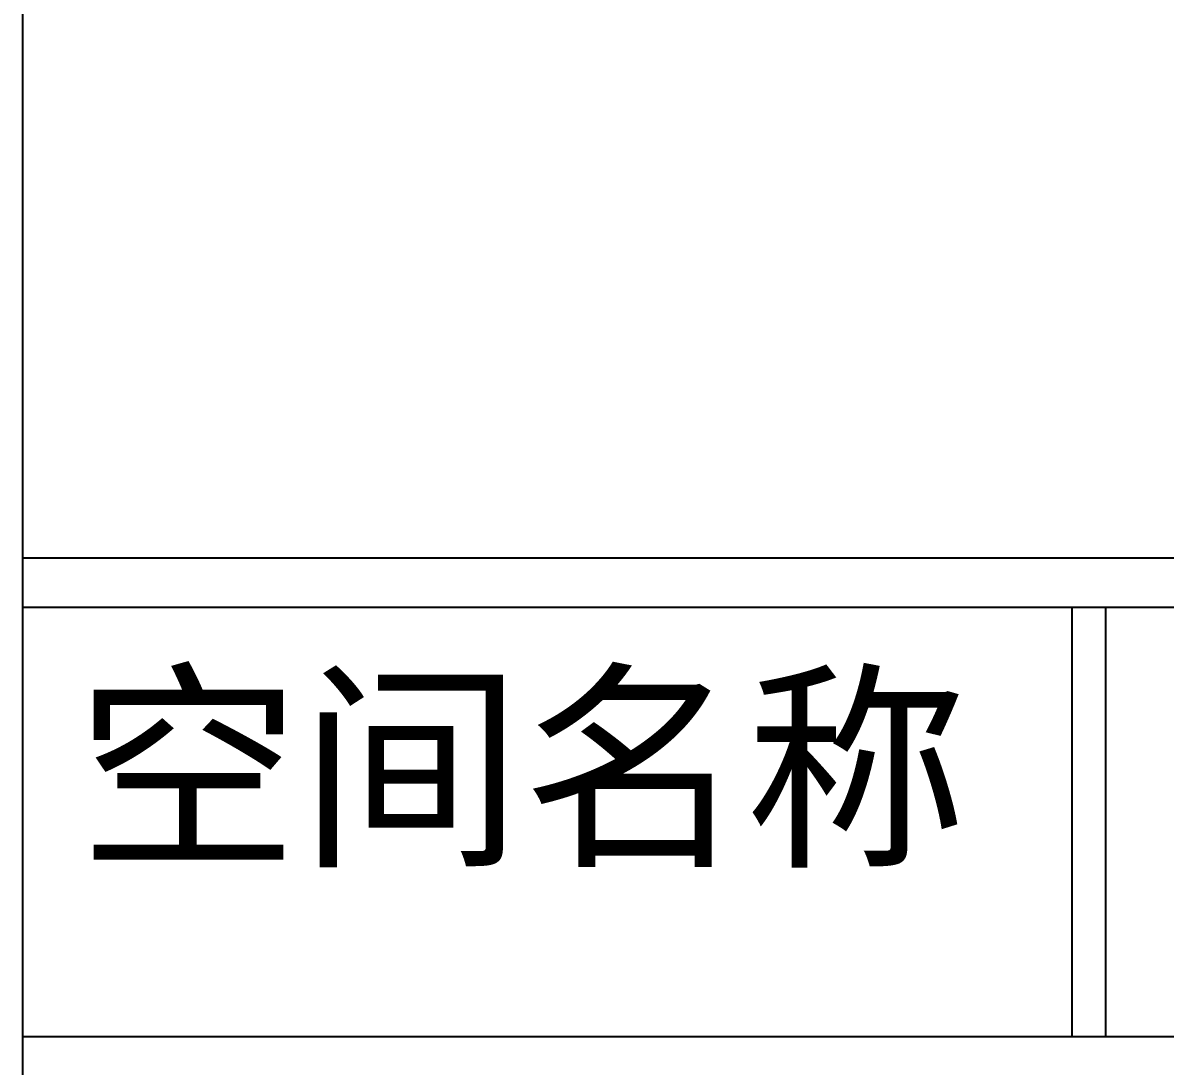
# Model space of a CAD drawing. Header units: millimetres. Extents: x -216611 to 71527, y -70596 to -44669.
# Drawn here: x 59374 to 59933, y -46743 to -46232 of the extents above; entities that cross this region are included whole.
import ezdxf

# ---------------------------------------------------------------- set-up
doc = ezdxf.new("R2010")
doc.units = ezdxf.units.MM
doc.styles.add('宋体', font='')
doc.styles.get('宋体').set_extended_font_data('SimSun')

# ---------------------------------------------------------------- blocks, each defined once
blk = doc.blocks.new('A$C398a0407')
for p, q in [((8133.99, 64), (8133.99, 6784)), ((8133.99, 5895.43), (9568, 5895.43)), ((8133.99, 5871.3), (9568, 5871.3)), ((8133.99, 5871.3), (9568, 5871.3)), ((8647.72, 5871.3), (8647.72, 5661.01)), ((8664.07, 5871.3), (8664.07, 5661.01)), ((8133.99, 5661.01), (9568, 5661.01))]:
    blk.add_line(p, q)
at = {"color": 8, "insert": (8160.33, 5832.63), "char_height": 80, "attachment_point": 1, "style": '宋体'}
blk.add_mtext_dynamic_manual_height_columns('空间名称', width=575.6605, gutter_width=12.06, heights=[0], dxfattribs=at)

msp = doc.modelspace()

# ---------------------------------------------------------------- block references
msp.add_blockref('A$C398a0407', (51239.88, -52389.38))

doc.saveas('drawing.dxf')
